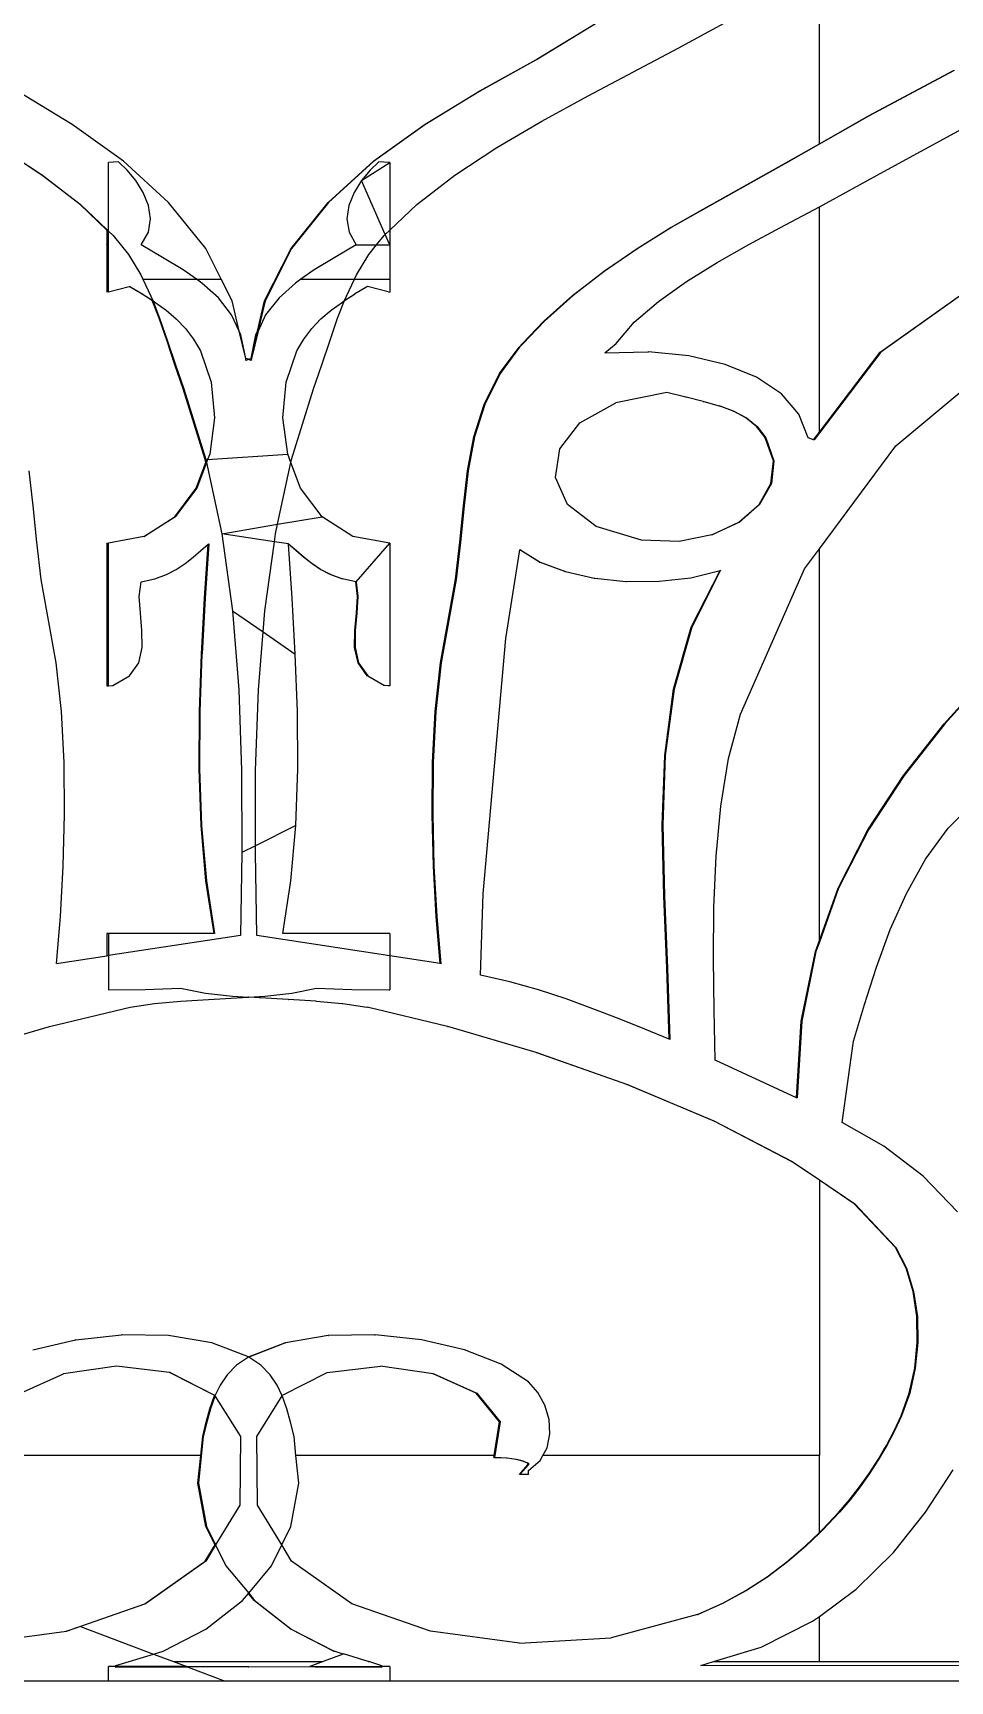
# Model space of a CAD drawing. Header units: inches. Extents: x 1397 to 20304, y -27267 to -746.
# Drawn here: x 13952.55 to 13960.59, y -23973.69 to -23959.23 of the extents above; entities that cross this region are included whole.
import ezdxf

# ---------------------------------------------------------------- set-up
doc = ezdxf.new("R2010")
doc.units = ezdxf.units.IN
doc.header["$LTSCALE"] = 17
doc.header["$MEASUREMENT"] = 0
doc.layers.add('25 BOT BAR', color=12, linetype='Continuous', lineweight=25)

# ---------------------------------------------------------------- blocks, each defined once
blk = doc.blocks.new('A$C99292ed1')
for p, q in [((40.501, 17.778), (41.964, 18.898)), ((41.969, 18.898), (40.506, 17.778)), ((42.983, 16.855), (42.983, 18.762)), ((41.745, 17.903), (42.482, 18.404)), ((40.954, 17.381), (41.745, 17.903)), ((40.005, 17.436), (40.501, 17.778)), ((40.506, 17.778), (40.01, 17.436)), ((40.501, 17.778), (40.506, 17.778)), ((43.414, 17.161), (44.159, 17.66)), ((44.164, 17.66), (43.419, 17.161)), ((36.429, 17.067), (35.946, 17.436)), ((39.522, 17.067), (40.005, 17.436)), ((40.01, 17.436), (39.527, 17.067)), ((40.005, 17.436), (40.01, 17.436)), ((40.549, 17.104), (40.954, 17.381)), ((36.879, 16.663), (36.429, 17.067)), ((39.072, 16.663), (39.522, 17.067)), ((39.527, 17.067), (39.077, 16.663)), ((39.522, 17.067), (39.527, 17.067)), ((40.155, 16.815), (40.549, 17.104)), ((43.419, 17.161), (42.695, 16.647)), ((42.983, 16.855), (43.414, 17.161)), ((43.414, 17.161), (43.419, 17.161)), ((43.547, 16.552), (44.234, 17.021)), ((36.165, 16.51), (35.795, 16.815)), ((35.8, 16.815), (36.17, 16.51)), ((39.785, 16.51), (40.155, 16.815)), ((42.69, 16.647), (42.983, 16.855)), ((36.836, 16.658), (36.749, 16.649)), ((36.749, 15.897), (36.749, 16.649)), ((36.913, 16.565), (36.836, 16.658)), ((37.276, 16.213), (36.879, 16.663)), ((38.674, 16.213), (39.072, 16.663)), ((39.077, 16.663), (38.679, 16.213)), ((38.968, 16.451), (39.216, 16.649)), ((39.12, 16.658), (39.043, 16.565)), ((39.072, 16.663), (39.077, 16.663)), ((39.207, 16.649), (39.12, 16.658)), ((39.216, 16.649), (39.207, 16.649)), ((39.216, 16.649), (39.216, 15.909)), ((41.964, 16.14), (42.69, 16.647)), ((42.695, 16.647), (41.969, 16.14)), ((42.69, 16.647), (42.695, 16.647)), ((36.499, 16.189), (36.165, 16.51)), ((36.17, 16.51), (36.165, 16.51)), ((36.17, 16.51), (36.504, 16.189)), ((36.988, 16.451), (36.913, 16.565)), ((39.043, 16.565), (38.968, 16.451)), ((39.452, 16.189), (39.785, 16.51)), ((42.983, 16.165), (43.547, 16.552)), ((37.053, 16.32), (36.988, 16.451)), ((38.968, 16.451), (38.903, 16.32)), ((39.176, 15.86), (38.968, 16.451)), ((37.098, 16.179), (37.053, 16.32)), ((37.601, 15.706), (37.276, 16.213)), ((38.35, 15.706), (38.674, 16.213)), ((38.679, 16.213), (38.354, 15.706)), ((38.674, 16.213), (38.679, 16.213)), ((38.903, 16.32), (38.857, 16.179)), ((36.504, 16.189), (36.499, 16.189)), ((36.734, 15.909), (36.499, 16.189)), ((36.504, 16.189), (36.734, 15.914)), ((37.116, 16.033), (37.098, 16.179)), ((38.857, 16.179), (38.839, 16.033)), ((39.216, 15.909), (39.452, 16.189)), ((41.679, 15.938), (41.964, 16.14)), ((41.969, 16.14), (41.684, 15.938)), ((41.964, 16.14), (41.969, 16.14)), ((42.636, 15.933), (42.886, 16.098)), ((42.886, 16.098), (42.983, 16.165)), ((42.983, 13.695), (42.983, 16.165)), ((36.734, 15.914), (36.734, 15.909)), ((36.734, 15.914), (36.749, 15.897)), ((36.749, 15.892), (36.734, 15.909)), ((36.734, 15.909), (36.734, 15.746)), ((37.098, 15.887), (37.116, 16.033)), ((38.839, 16.033), (38.858, 15.887)), ((39.176, 15.86), (39.216, 15.909)), ((39.216, 15.909), (39.216, 15.746)), ((41.386, 15.709), (41.679, 15.938)), ((41.684, 15.938), (41.391, 15.709)), ((41.679, 15.938), (41.684, 15.938)), ((42.365, 15.75), (42.636, 15.933)), ((36.734, 15.746), (36.749, 15.787)), ((36.749, 15.897), (36.789, 15.85)), ((36.749, 15.892), (36.749, 15.897)), ((36.749, 15.787), (36.749, 15.892)), ((36.749, 15.746), (36.749, 15.787)), ((36.789, 15.85), (36.923, 15.64)), ((37.034, 15.746), (37.098, 15.887)), ((38.858, 15.887), (38.921, 15.746)), ((39.1, 15.746), (39.167, 15.85)), ((39.167, 15.85), (39.176, 15.86)), ((39.216, 15.746), (39.176, 15.86)), ((36.734, 15.746), (36.734, 15.371)), ((36.749, 15.746), (36.734, 15.746)), ((36.749, 15.371), (36.749, 15.746)), ((36.923, 15.64), (37.031, 15.418)), ((37.223, 15.61), (37.034, 15.746)), ((37.737, 15.371), (37.601, 15.706)), ((38.117, 15.132), (38.35, 15.706)), ((38.354, 15.706), (38.122, 15.132)), ((38.35, 15.706), (38.354, 15.706)), ((38.921, 15.746), (38.733, 15.61)), ((38.921, 15.746), (39.1, 15.746)), ((38.924, 15.418), (39.033, 15.64)), ((39.033, 15.64), (39.1, 15.746)), ((39.1, 15.746), (39.216, 15.746)), ((39.216, 15.746), (39.216, 15.371)), ((41.095, 15.458), (41.386, 15.709)), ((41.391, 15.709), (41.1, 15.458)), ((41.386, 15.709), (41.391, 15.709)), ((42.088, 15.553), (42.365, 15.75)), ((37.403, 15.473), (37.223, 15.61)), ((37.519, 15.371), (37.403, 15.473)), ((38.553, 15.473), (38.436, 15.371)), ((38.733, 15.61), (38.553, 15.473)), ((41.819, 15.344), (42.088, 15.553)), ((36.749, 15.371), (36.734, 15.371)), ((36.734, 15.371), (36.734, 15.228)), ((36.749, 15.232), (36.749, 15.371)), ((37.031, 15.418), (37.05, 15.371)), ((37.05, 15.371), (37.121, 15.185)), ((37.05, 15.371), (37.519, 15.371)), ((37.519, 15.371), (37.737, 15.371)), ((37.568, 15.328), (37.519, 15.371)), ((37.712, 15.166), (37.568, 15.328)), ((37.834, 15.132), (37.737, 15.371)), ((38.388, 15.328), (38.244, 15.166)), ((38.436, 15.371), (38.388, 15.328)), ((38.436, 15.371), (38.906, 15.371)), ((38.835, 15.185), (38.906, 15.371)), ((38.906, 15.371), (38.924, 15.418)), ((38.906, 15.371), (39.216, 15.371)), ((39.216, 15.371), (39.216, 15.228)), ((40.818, 15.191), (41.004, 15.371)), ((41.009, 15.371), (40.823, 15.191)), ((41.004, 15.371), (41.095, 15.458)), ((41.009, 15.371), (41.004, 15.371)), ((41.1, 15.458), (41.009, 15.371)), ((41.095, 15.458), (41.1, 15.458)), ((41.571, 15.126), (41.819, 15.344)), ((43.517, 14.571), (44.443, 15.394)), ((44.448, 15.394), (43.522, 14.571)), ((36.749, 15.232), (36.734, 15.228)), ((36.749, 15.231), (36.734, 15.228)), ((36.749, 15.231), (36.931, 15.289)), ((36.749, 15.231), (36.749, 15.232)), ((36.931, 15.289), (36.935, 15.29)), ((37.045, 15.206), (36.931, 15.289)), ((36.935, 15.29), (37.049, 15.206)), ((37.045, 15.206), (37.049, 15.206)), ((37.132, 15.136), (37.045, 15.206)), ((37.049, 15.206), (37.13, 15.141)), ((37.121, 15.185), (37.136, 15.136)), ((38.819, 15.136), (38.906, 15.206)), ((38.819, 15.136), (38.835, 15.185)), ((39.021, 15.29), (38.906, 15.206)), ((39.202, 15.231), (39.021, 15.29)), ((39.202, 15.231), (39.216, 15.228)), ((40.566, 14.911), (40.818, 15.191)), ((40.823, 15.191), (40.571, 14.911)), ((40.818, 15.191), (40.823, 15.191)), ((37.132, 15.136), (37.13, 15.141)), ((37.13, 15.141), (37.136, 15.136)), ((37.193, 14.943), (37.132, 15.136)), ((37.136, 15.136), (37.197, 14.943)), ((37.136, 15.136), (37.156, 15.12)), ((37.156, 15.12), (37.254, 15.031)), ((37.828, 14.98), (37.712, 15.166)), ((37.895, 14.802), (37.834, 15.132)), ((38.056, 14.802), (38.117, 15.132)), ((38.122, 15.132), (38.065, 14.827)), ((38.117, 15.132), (38.122, 15.132)), ((38.244, 15.166), (38.127, 14.98)), ((38.701, 15.031), (38.8, 15.12)), ((38.758, 14.943), (38.819, 15.136)), ((38.8, 15.12), (38.819, 15.136)), ((41.36, 14.899), (41.571, 15.126)), ((37.262, 14.691), (37.193, 14.943)), ((37.197, 14.943), (37.193, 14.943)), ((37.197, 14.943), (37.267, 14.691)), ((37.254, 15.031), (37.343, 14.935)), ((37.343, 14.935), (37.423, 14.83)), ((37.895, 14.802), (37.828, 14.98)), ((38.127, 14.98), (38.061, 14.802)), ((38.532, 14.83), (38.612, 14.935)), ((38.612, 14.935), (38.701, 15.031)), ((38.689, 14.691), (38.758, 14.943)), ((40.379, 14.664), (40.566, 14.911)), ((40.571, 14.911), (40.382, 14.662)), ((40.566, 14.911), (40.571, 14.911)), ((41.2, 14.667), (41.36, 14.899)), ((37.423, 14.83), (37.494, 14.714)), ((37.91, 14.761), (37.895, 14.802)), ((37.952, 14.502), (37.895, 14.802)), ((37.952, 14.502), (37.91, 14.761)), ((37.999, 14.502), (38.041, 14.761)), ((38.061, 14.802), (38.004, 14.502)), ((38.045, 14.761), (38.027, 14.647)), ((38.041, 14.761), (38.056, 14.802)), ((38.045, 14.761), (38.041, 14.761)), ((38.061, 14.802), (38.045, 14.761)), ((38.056, 14.802), (38.065, 14.827)), ((38.065, 14.827), (38.061, 14.802)), ((38.461, 14.714), (38.532, 14.83)), ((37.33, 14.433), (37.262, 14.691)), ((37.267, 14.691), (37.262, 14.691)), ((37.267, 14.691), (37.335, 14.433)), ((37.494, 14.714), (37.555, 14.584)), ((37.999, 14.502), (38.027, 14.647)), ((38.027, 14.647), (38.004, 14.502)), ((38.401, 14.584), (38.461, 14.714)), ((38.62, 14.433), (38.689, 14.691)), ((40.178, 14.336), (40.349, 14.625)), ((40.354, 14.625), (40.183, 14.336)), ((40.349, 14.625), (40.379, 14.664)), ((40.349, 14.625), (40.354, 14.625)), ((40.382, 14.662), (40.354, 14.625)), ((40.382, 14.662), (40.379, 14.664)), ((41.101, 14.564), (41.2, 14.667)), ((43.653, 13.543), (44.713, 14.649)), ((37.555, 14.584), (37.648, 14.242)), ((37.975, 14.492), (37.952, 14.502)), ((37.954, 14.481), (37.952, 14.502)), ((37.978, 14.491), (37.954, 14.481)), ((37.975, 14.492), (37.999, 14.502)), ((37.978, 14.491), (37.975, 14.492)), ((38, 14.5), (37.978, 14.491)), ((38.001, 14.481), (37.978, 14.491)), ((38, 14.5), (37.999, 14.502)), ((38.004, 14.502), (37.999, 14.502)), ((38.004, 14.502), (38, 14.5)), ((38.004, 14.502), (38.001, 14.481)), ((38.307, 14.242), (38.401, 14.584)), ((41.101, 14.564), (41.479, 14.573)), ((41.479, 14.573), (41.484, 14.573)), ((41.839, 14.529), (41.484, 14.573)), ((42.158, 14.436), (41.839, 14.529)), ((42.983, 13.695), (43.517, 14.571)), ((43.522, 14.571), (42.983, 13.687)), ((43.517, 14.571), (43.522, 14.571)), ((37.404, 14.17), (37.33, 14.433)), ((37.335, 14.433), (37.33, 14.433)), ((37.335, 14.433), (37.409, 14.17)), ((38.547, 14.17), (38.62, 14.433)), ((40.043, 13.998), (40.178, 14.336)), ((40.183, 14.336), (40.048, 13.998)), ((40.178, 14.336), (40.183, 14.336)), ((42.431, 14.296), (42.158, 14.436)), ((37.597, 13.392), (37.404, 14.17)), ((37.409, 14.17), (37.404, 14.17)), ((37.409, 14.17), (37.602, 13.392)), ((37.648, 14.242), (37.677, 13.852)), ((38.279, 13.852), (38.307, 14.242)), ((38.353, 13.392), (38.547, 14.17)), ((42.65, 14.113), (42.431, 14.296)), ((41.646, 14.128), (41.197, 14.015)), ((41.811, 14.077), (41.646, 14.128)), ((41.811, 14.077), (41.815, 14.077)), ((41.965, 14.03), (41.815, 14.077)), ((41.965, 14.03), (41.97, 14.03)), ((41.97, 14.03), (42.105, 13.981)), ((42.804, 13.89), (42.65, 14.113)), ((39.954, 13.642), (40.043, 13.998)), ((40.048, 13.998), (39.959, 13.642)), ((40.043, 13.998), (40.048, 13.998)), ((40.883, 13.795), (41.197, 14.015)), ((42.23, 13.924), (42.105, 13.981)), ((42.105, 13.981), (42.11, 13.981)), ((42.11, 13.981), (42.234, 13.924)), ((42.23, 13.924), (42.234, 13.924)), ((42.339, 13.85), (42.23, 13.924)), ((42.234, 13.924), (42.344, 13.85)), ((42.886, 13.631), (42.804, 13.89)), ((37.677, 13.852), (37.636, 13.453)), ((38.32, 13.453), (38.279, 13.852)), ((40.706, 13.51), (40.883, 13.795)), ((42.339, 13.85), (42.344, 13.85)), ((42.432, 13.755), (42.339, 13.85)), ((42.344, 13.85), (42.437, 13.755)), ((42.432, 13.755), (42.437, 13.755)), ((42.498, 13.65), (42.432, 13.755)), ((42.437, 13.755), (42.504, 13.646)), ((39.898, 13.27), (39.954, 13.642)), ((39.959, 13.642), (39.903, 13.27)), ((39.954, 13.642), (39.959, 13.642)), ((42.504, 13.646), (42.498, 13.65)), ((42.509, 13.631), (42.498, 13.65)), ((42.504, 13.646), (42.514, 13.631)), ((42.509, 13.631), (42.514, 13.631)), ((42.58, 13.38), (42.509, 13.631)), ((42.514, 13.631), (42.585, 13.38)), ((42.932, 13.611), (42.886, 13.631)), ((42.932, 13.611), (42.983, 13.695)), ((42.936, 13.61), (42.932, 13.611)), ((42.983, 13.687), (42.936, 13.61)), ((42.983, 13.687), (42.983, 13.695)), ((37.618, 13.394), (38.32, 13.453)), ((37.636, 13.453), (37.618, 13.394)), ((38.348, 13.359), (38.32, 13.453)), ((40.669, 13.198), (40.706, 13.51)), ((42.983, 12.413), (43.653, 13.543)), ((37.518, 13.079), (37.603, 13.359)), ((37.608, 13.359), (37.523, 13.079)), ((37.603, 13.359), (37.597, 13.392)), ((37.602, 13.392), (37.597, 13.392)), ((37.602, 13.392), (37.618, 13.394)), ((37.602, 13.392), (37.606, 13.369)), ((37.603, 13.359), (37.606, 13.369)), ((37.606, 13.369), (37.608, 13.359)), ((37.618, 13.394), (37.608, 13.359)), ((37.608, 13.359), (37.742, 12.579)), ((38.232, 12.683), (38.348, 13.359)), ((38.348, 13.359), (38.353, 13.392)), ((38.433, 13.079), (38.348, 13.359)), ((42.558, 13.132), (42.58, 13.38)), ((42.585, 13.38), (42.563, 13.132)), ((42.58, 13.38), (42.585, 13.38)), ((36.089, 12.884), (36.052, 13.27)), ((39.862, 12.884), (39.898, 13.27)), ((39.903, 13.27), (39.867, 12.884)), ((39.898, 13.27), (39.903, 13.27)), ((40.774, 12.901), (40.669, 13.198)), ((37.329, 12.766), (37.518, 13.079)), ((37.523, 13.079), (37.333, 12.766)), ((37.518, 13.079), (37.523, 13.079)), ((38.622, 12.766), (38.433, 13.079)), ((42.454, 12.902), (42.558, 13.132)), ((42.563, 13.132), (42.459, 12.902)), ((42.558, 13.132), (42.563, 13.132)), ((36.119, 12.486), (36.089, 12.884)), ((39.831, 12.486), (39.862, 12.884)), ((39.867, 12.884), (39.836, 12.486)), ((39.862, 12.884), (39.867, 12.884)), ((41.025, 12.658), (40.774, 12.901)), ((42.278, 12.708), (42.454, 12.902)), ((42.459, 12.902), (42.282, 12.708)), ((42.454, 12.902), (42.459, 12.902)), ((37.059, 12.551), (37.329, 12.766)), ((37.332, 12.765), (37.064, 12.551)), ((37.332, 12.765), (37.329, 12.766)), ((37.332, 12.765), (37.333, 12.766)), ((38.232, 12.683), (38.622, 12.766)), ((38.891, 12.551), (38.622, 12.766)), ((37.742, 12.579), (38.232, 12.683)), ((37.742, 12.579), (37.836, 11.736)), ((38.204, 12.492), (37.742, 12.579)), ((38.204, 12.492), (38.214, 12.579)), ((38.214, 12.579), (38.232, 12.683)), ((41.423, 12.511), (41.025, 12.658)), ((42.039, 12.567), (42.278, 12.708)), ((42.282, 12.708), (42.044, 12.567)), ((42.278, 12.708), (42.282, 12.708)), ((36.158, 12.077), (36.119, 12.486)), ((36.734, 12.476), (36.749, 12.478)), ((36.734, 12.476), (36.734, 10.912)), ((36.749, 12.454), (36.734, 12.476)), ((37.059, 12.551), (36.749, 12.478)), ((36.749, 12.454), (36.749, 12.478)), ((36.749, 10.912), (36.749, 12.454)), ((37.059, 12.551), (37.064, 12.551)), ((37.559, 12.396), (37.624, 12.464)), ((37.591, 11.875), (37.624, 12.464)), ((37.629, 12.469), (37.596, 11.875)), ((37.624, 12.464), (37.629, 12.469)), ((38.12, 11.736), (38.204, 12.492)), ((38.326, 12.469), (38.204, 12.492)), ((38.326, 12.469), (38.397, 12.396)), ((38.327, 12.464), (38.326, 12.469)), ((38.392, 12.396), (38.327, 12.464)), ((38.359, 11.875), (38.327, 12.464)), ((39.216, 12.476), (38.891, 12.551)), ((38.921, 12.054), (39.216, 12.476)), ((39.216, 12.476), (39.216, 10.912)), ((39.792, 12.077), (39.831, 12.486)), ((39.836, 12.486), (39.797, 12.077)), ((39.831, 12.486), (39.836, 12.486)), ((41.754, 12.496), (41.423, 12.511)), ((42.039, 12.567), (41.754, 12.496)), ((42.039, 12.567), (42.044, 12.567)), ((37.42, 12.253), (37.49, 12.323)), ((37.49, 12.323), (37.559, 12.396)), ((38.46, 12.323), (38.392, 12.396)), ((38.392, 12.396), (38.397, 12.396)), ((38.397, 12.396), (38.465, 12.323)), ((38.531, 12.253), (38.46, 12.323)), ((38.465, 12.323), (38.46, 12.323)), ((38.465, 12.323), (38.535, 12.253)), ((40.233, 11.432), (40.356, 12.404)), ((40.356, 12.404), (40.357, 12.407)), ((40.528, 12.269), (40.356, 12.404)), ((40.357, 12.407), (40.533, 12.269)), ((42.853, 12.194), (42.983, 12.413)), ((42.983, 8.118), (42.983, 12.413)), ((37.256, 12.131), (37.343, 12.188)), ((37.343, 12.188), (37.42, 12.253)), ((38.607, 12.188), (38.531, 12.253)), ((38.535, 12.253), (38.531, 12.253)), ((38.535, 12.253), (38.612, 12.188)), ((38.694, 12.131), (38.607, 12.188)), ((38.612, 12.188), (38.607, 12.188)), ((38.612, 12.188), (38.699, 12.131)), ((40.528, 12.269), (40.533, 12.269)), ((40.752, 12.164), (40.528, 12.269)), ((40.533, 12.269), (40.756, 12.164)), ((40.752, 12.164), (40.756, 12.164)), ((40.756, 12.164), (41.009, 12.092)), ((41.857, 12.098), (42.112, 12.177)), ((41.859, 11.556), (42.112, 12.177)), ((42.117, 12.179), (41.864, 11.556)), ((42.112, 12.177), (42.117, 12.179)), ((42.291, 10.603), (42.853, 12.194)), ((36.29, 11.164), (36.158, 12.077)), ((37.019, 11.89), (37.034, 12.054)), ((37.034, 12.054), (37.155, 12.086)), ((37.155, 12.086), (37.256, 12.131)), ((38.796, 12.086), (38.694, 12.131)), ((38.699, 12.131), (38.694, 12.131)), ((38.699, 12.131), (38.801, 12.086)), ((38.801, 12.086), (38.796, 12.086)), ((38.917, 12.054), (38.801, 12.086)), ((38.931, 11.89), (38.917, 12.054)), ((38.921, 12.054), (38.917, 12.054)), ((38.921, 12.054), (38.936, 11.89)), ((39.661, 11.164), (39.792, 12.077)), ((39.797, 12.077), (39.666, 11.164)), ((39.792, 12.077), (39.797, 12.077)), ((41.009, 12.092), (41.014, 12.092)), ((41.014, 12.092), (41.287, 12.056)), ((41.287, 12.056), (41.292, 12.056)), ((41.292, 12.056), (41.577, 12.058)), ((41.577, 12.058), (41.857, 12.098)), ((37.028, 11.708), (37.019, 11.89)), ((37.564, 11.259), (37.591, 11.875)), ((37.596, 11.875), (37.569, 11.263)), ((37.591, 11.875), (37.596, 11.875)), ((38.387, 11.259), (38.359, 11.875)), ((38.923, 11.708), (38.931, 11.89)), ((38.936, 11.89), (38.927, 11.708)), ((38.936, 11.89), (38.931, 11.89)), ((37.836, 11.736), (37.891, 10.868)), ((37.836, 11.736), (38.105, 11.503)), ((38.105, 11.503), (38.12, 11.736)), ((37.042, 11.519), (37.028, 11.708)), ((38.908, 11.519), (38.923, 11.708)), ((38.927, 11.708), (38.913, 11.519)), ((38.927, 11.708), (38.923, 11.708)), ((37.044, 11.334), (37.042, 11.519)), ((38.064, 10.868), (38.105, 11.503)), ((38.105, 11.503), (38.387, 11.259)), ((38.907, 11.334), (38.908, 11.519)), ((38.913, 11.519), (38.908, 11.519)), ((38.913, 11.519), (38.912, 11.334)), ((40.034, 8.633), (40.233, 11.432)), ((41.704, 10.874), (41.859, 11.556)), ((41.864, 11.556), (41.709, 10.874)), ((41.859, 11.556), (41.864, 11.556)), ((37.014, 11.165), (37.044, 11.334)), ((38.937, 11.165), (38.907, 11.334)), ((38.912, 11.334), (38.907, 11.334)), ((38.912, 11.334), (38.942, 11.165)), ((36.336, 10.63), (36.29, 11.164)), ((36.934, 11.021), (37.014, 11.165)), ((37.546, 10.631), (37.564, 11.259)), ((37.568, 11.259), (37.55, 10.631)), ((37.569, 11.263), (37.564, 11.259)), ((37.564, 11.259), (37.568, 11.259)), ((37.569, 11.263), (37.568, 11.259)), ((38.405, 10.631), (38.387, 11.259)), ((39.017, 11.021), (38.937, 11.165)), ((38.942, 11.165), (38.937, 11.165)), ((38.942, 11.165), (39.022, 11.021)), ((39.615, 10.63), (39.661, 11.164)), ((39.666, 11.164), (39.62, 10.63)), ((39.661, 11.164), (39.666, 11.164)), ((36.786, 10.914), (36.934, 11.021)), ((39.165, 10.914), (39.017, 11.021)), ((39.022, 11.021), (39.017, 11.021)), ((39.022, 11.021), (39.169, 10.914)), ((44.079, 10.494), (44.468, 11.038)), ((44.473, 11.038), (44.084, 10.494)), ((36.734, 10.912), (36.749, 10.912)), ((36.749, 10.912), (36.786, 10.914)), ((37.891, 10.868), (37.916, 9.982)), ((38.039, 9.982), (38.064, 10.868)), ((39.169, 10.914), (39.165, 10.914)), ((39.202, 10.912), (39.169, 10.914)), ((39.216, 10.912), (39.202, 10.912)), ((41.627, 10.147), (41.704, 10.874)), ((41.709, 10.874), (41.631, 10.147)), ((41.704, 10.874), (41.709, 10.874)), ((36.359, 10.071), (36.336, 10.63)), ((37.543, 10.002), (37.546, 10.631)), ((37.546, 10.631), (37.55, 10.631)), ((37.55, 10.631), (37.548, 10.002)), ((38.408, 10.002), (38.405, 10.631)), ((39.591, 10.071), (39.615, 10.63)), ((39.62, 10.63), (39.596, 10.071)), ((39.615, 10.63), (39.62, 10.63)), ((42.187, 10.114), (42.291, 10.603)), ((43.722, 9.93), (44.079, 10.494)), ((44.084, 10.494), (43.727, 9.93)), ((44.079, 10.494), (44.084, 10.494)), ((41.605, 9.387), (41.627, 10.147)), ((41.631, 10.147), (41.61, 9.387)), ((41.627, 10.147), (41.631, 10.147)), ((36.364, 9.5), (36.359, 10.071)), ((37.543, 10.002), (37.548, 10.002)), ((37.56, 9.38), (37.543, 10.002)), ((37.548, 10.002), (37.565, 9.38)), ((37.916, 9.982), (37.918, 9.083)), ((38.037, 9.158), (38.039, 9.982)), ((38.391, 9.38), (38.408, 10.002)), ((39.587, 9.5), (39.591, 10.071)), ((39.591, 10.071), (39.596, 10.071)), ((39.596, 10.071), (39.592, 9.5)), ((42.118, 9.592), (42.187, 10.114)), ((43.408, 9.333), (43.722, 9.93)), ((43.727, 9.93), (43.413, 9.333)), ((43.722, 9.93), (43.727, 9.93)), ((42.077, 9.046), (42.118, 9.592)), ((44.112, 9.352), (44.346, 9.645)), ((36.352, 8.933), (36.364, 9.5)), ((39.587, 9.5), (39.592, 9.5)), ((39.599, 8.933), (39.587, 9.5)), ((39.592, 9.5), (39.603, 8.933)), ((37.56, 9.38), (37.565, 9.38)), ((37.602, 8.775), (37.56, 9.38)), ((37.56, 9.38), (37.565, 9.377)), ((37.565, 9.38), (37.565, 9.377)), ((37.565, 9.377), (37.607, 8.775)), ((38.391, 9.38), (38.037, 9.158)), ((38.349, 8.775), (38.391, 9.38)), ((41.605, 9.387), (41.61, 9.387)), ((41.619, 8.606), (41.605, 9.387)), ((41.61, 9.387), (41.624, 8.606)), ((43.147, 8.693), (43.408, 9.333)), ((43.413, 9.333), (43.152, 8.693)), ((43.408, 9.333), (43.413, 9.333)), ((43.913, 9.011), (44.112, 9.352)), ((38.037, 9.158), (37.918, 9.083)), ((38.037, 9.083), (38.037, 9.158)), ((37.918, 9.083), (37.905, 8.176)), ((38.051, 8.176), (38.037, 9.083)), ((42.058, 8.484), (42.077, 9.046)), ((43.746, 8.636), (43.913, 9.011)), ((36.327, 8.384), (36.352, 8.933)), ((39.599, 8.933), (39.603, 8.933)), ((39.623, 8.384), (39.599, 8.933)), ((39.603, 8.933), (39.628, 8.384)), ((37.602, 8.775), (37.607, 8.775)), ((37.674, 8.197), (37.602, 8.775)), ((37.607, 8.775), (37.679, 8.197)), ((38.277, 8.197), (38.349, 8.775)), ((43.152, 8.693), (42.983, 8.101)), ((42.983, 8.118), (43.147, 8.693)), ((43.147, 8.693), (43.152, 8.693)), ((40.01, 7.741), (40.034, 8.633)), ((41.619, 8.606), (41.624, 8.606)), ((41.646, 7.818), (41.619, 8.606)), ((41.624, 8.606), (41.651, 7.818)), ((43.604, 8.239), (43.746, 8.636)), ((42.054, 7.918), (42.058, 8.484)), ((36.293, 7.866), (36.327, 8.384)), ((39.623, 8.384), (39.628, 8.384)), ((39.658, 7.866), (39.623, 8.384)), ((39.628, 8.384), (39.663, 7.865)), ((36.749, 8.197), (36.734, 8.197)), ((36.734, 8.197), (36.734, 7.95)), ((36.749, 8.197), (36.749, 7.954)), ((37.674, 8.197), (36.749, 8.197)), ((37.905, 8.176), (36.749, 7.954)), ((37.679, 8.197), (37.674, 8.197)), ((39.217, 7.951), (38.051, 8.176)), ((39.217, 8.197), (38.277, 8.197)), ((39.217, 8.197), (39.217, 7.951)), ((42.949, 7.998), (42.983, 8.118)), ((42.983, 8.101), (42.953, 7.998)), ((42.983, 8.101), (42.983, 8.118)), ((43.484, 7.829), (43.604, 8.239)), ((36.734, 7.95), (36.749, 7.954)), ((36.749, 7.954), (36.748, 7.577)), ((39.217, 7.951), (39.217, 7.577)), ((39.658, 7.866), (39.217, 7.951)), ((42.824, 7.235), (42.949, 7.998)), ((42.953, 7.998), (42.829, 7.235)), ((42.949, 7.998), (42.953, 7.998)), ((36.293, 7.866), (36.734, 7.95)), ((39.663, 7.865), (39.658, 7.866)), ((41.646, 7.818), (41.651, 7.818)), ((41.666, 7.038), (41.646, 7.818)), ((41.651, 7.818), (41.671, 7.036)), ((42.059, 7.356), (42.054, 7.918)), ((43.379, 7.417), (43.484, 7.829)), ((40.269, 7.668), (40.01, 7.741)), ((40.519, 7.58), (40.269, 7.668)), ((36.748, 7.577), (37.071, 7.581)), ((37.071, 7.581), (37.381, 7.596)), ((37.381, 7.596), (37.6, 7.544)), ((37.6, 7.544), (37.835, 7.511)), ((38.12, 7.511), (38.356, 7.544)), ((38.356, 7.544), (38.574, 7.596)), ((38.574, 7.596), (38.884, 7.581)), ((38.884, 7.581), (39.207, 7.577)), ((39.207, 7.577), (39.217, 7.577)), ((40.762, 7.48), (40.519, 7.58)), ((36.23, 7.178), (36.938, 7.388)), ((36.938, 7.388), (37.152, 7.43)), ((37.152, 7.43), (37.384, 7.456)), ((37.384, 7.456), (37.627, 7.474)), ((37.627, 7.474), (37.875, 7.49)), ((37.835, 7.511), (37.975, 7.498)), ((37.875, 7.49), (37.975, 7.498)), ((37.978, 7.498), (37.975, 7.498)), ((37.978, 7.498), (38.12, 7.511)), ((38.075, 7.49), (37.978, 7.498)), ((38.075, 7.49), (38.08, 7.49)), ((38.323, 7.474), (38.08, 7.49)), ((38.323, 7.474), (38.328, 7.474)), ((38.567, 7.456), (38.328, 7.474)), ((38.567, 7.456), (38.572, 7.456)), ((38.572, 7.456), (38.799, 7.43)), ((38.799, 7.43), (38.804, 7.43)), ((38.804, 7.43), (39.013, 7.388)), ((39.013, 7.388), (39.018, 7.388)), ((39.721, 7.178), (39.018, 7.388)), ((40.997, 7.372), (40.762, 7.48)), ((43.283, 7.015), (43.379, 7.417)), ((41.226, 7.26), (40.997, 7.372)), ((41.451, 7.146), (41.226, 7.26)), ((42.068, 6.808), (42.059, 7.356)), ((42.782, 6.395), (42.824, 7.235)), ((42.829, 7.235), (42.787, 6.393)), ((42.824, 7.235), (42.829, 7.235)), ((35.452, 6.891), (36.23, 7.178)), ((39.721, 7.178), (39.726, 7.178)), ((40.498, 6.891), (39.726, 7.178)), ((41.666, 7.038), (41.451, 7.146)), ((41.671, 7.036), (41.666, 7.038)), ((43.184, 6.123), (43.283, 7.015)), ((41.295, 6.54), (40.498, 6.891)), ((40.498, 6.891), (40.503, 6.891)), ((40.503, 6.891), (41.3, 6.54)), ((42.782, 6.395), (42.068, 6.808)), ((42.059, 6.138), (41.295, 6.54)), ((41.295, 6.54), (41.3, 6.54)), ((41.3, 6.54), (42.064, 6.138)), ((42.787, 6.393), (42.782, 6.395)), ((42.74, 5.698), (42.059, 6.138)), ((42.059, 6.138), (42.064, 6.138)), ((42.064, 6.138), (42.745, 5.698)), ((43.547, 5.864), (43.184, 6.123)), ((43.892, 5.536), (43.547, 5.864)), ((42.74, 5.698), (42.745, 5.698)), ((42.983, 5.491), (42.74, 5.698)), ((42.745, 5.698), (42.983, 5.495)), ((42.983, 5.495), (42.983, 5.491)), ((42.983, 5.495), (43.293, 5.232)), ((44.194, 5.146), (43.892, 5.536)), ((42.983, 5.491), (42.983, 2.472)), ((43.288, 5.232), (42.983, 5.491)), ((43.288, 5.232), (43.293, 5.232)), ((43.65, 4.754), (43.288, 5.232)), ((43.293, 5.232), (43.655, 4.754)), ((43.65, 4.754), (43.655, 4.754)), ((43.744, 4.528), (43.65, 4.754)), ((43.655, 4.754), (43.748, 4.528)), ((43.744, 4.528), (43.748, 4.528)), ((43.806, 4.272), (43.744, 4.528)), ((43.748, 4.528), (43.81, 4.272)), ((43.838, 3.997), (43.806, 4.272)), ((43.806, 4.272), (43.81, 4.272)), ((43.81, 4.272), (43.843, 3.997)), ((43.838, 3.997), (43.843, 3.997)), ((43.842, 3.712), (43.838, 3.997)), ((43.843, 3.997), (43.846, 3.712)), ((36.462, 3.742), (36.864, 3.797)), ((36.869, 3.797), (36.864, 3.797)), ((37.276, 3.789), (36.869, 3.797)), ((37.655, 3.71), (37.276, 3.789)), ((38.675, 3.789), (38.3, 3.71)), ((38.675, 3.789), (38.679, 3.789)), ((39.082, 3.797), (38.679, 3.789)), ((39.082, 3.797), (39.086, 3.797)), ((39.493, 3.742), (39.086, 3.797)), ((36.084, 3.632), (36.458, 3.742)), ((36.462, 3.742), (36.458, 3.742)), ((37.975, 3.553), (37.655, 3.71)), ((37.975, 3.553), (38.295, 3.71)), ((38.3, 3.71), (37.979, 3.552)), ((38.295, 3.71), (38.3, 3.71)), ((39.871, 3.632), (39.493, 3.742)), ((40.193, 3.476), (39.871, 3.632)), ((43.819, 3.429), (43.842, 3.712)), ((43.846, 3.712), (43.824, 3.429)), ((43.842, 3.712), (43.846, 3.712)), ((37.976, 3.552), (37.871, 3.462)), ((37.976, 3.552), (37.975, 3.553)), ((37.979, 3.552), (37.976, 3.552)), ((38.085, 3.462), (37.979, 3.552)), ((40.431, 3.282), (40.193, 3.476)), ((35.978, 3.156), (36.355, 3.368)), ((36.82, 3.452), (36.355, 3.368)), ((37.285, 3.382), (36.82, 3.452)), ((37.289, 3.382), (37.285, 3.382)), ((37.674, 3.134), (37.285, 3.382)), ((37.289, 3.382), (37.679, 3.134)), ((37.789, 3.359), (37.727, 3.245)), ((37.871, 3.462), (37.789, 3.359)), ((38.166, 3.359), (38.085, 3.462)), ((38.228, 3.245), (38.166, 3.359)), ((38.276, 3.134), (38.666, 3.382)), ((38.666, 3.382), (39.135, 3.452)), ((39.596, 3.368), (39.135, 3.452)), ((39.973, 3.156), (39.596, 3.368)), ((39.596, 3.368), (39.601, 3.368)), ((39.601, 3.368), (39.978, 3.156)), ((43.771, 3.158), (43.819, 3.429)), ((43.824, 3.429), (43.776, 3.158)), ((43.819, 3.429), (43.824, 3.429)), ((37.727, 3.245), (37.682, 3.127)), ((38.273, 3.127), (38.228, 3.245)), ((40.514, 3.164), (40.431, 3.282)), ((37.637, 2.983), (37.675, 3.119)), ((37.68, 3.119), (37.642, 2.983)), ((37.679, 3.134), (37.674, 3.134)), ((37.678, 3.127), (37.674, 3.134)), ((37.675, 3.119), (37.678, 3.127)), ((37.675, 3.119), (37.68, 3.119)), ((37.678, 3.127), (37.68, 3.132)), ((37.68, 3.121), (37.678, 3.127)), ((37.679, 3.134), (37.68, 3.132)), ((37.68, 3.132), (37.682, 3.127)), ((37.682, 3.127), (37.68, 3.121)), ((37.68, 3.121), (37.68, 3.119)), ((37.682, 3.127), (37.905, 2.681)), ((38.051, 2.681), (38.273, 3.127)), ((38.273, 3.127), (38.276, 3.134)), ((38.276, 3.119), (38.273, 3.127)), ((38.313, 2.983), (38.276, 3.119)), ((39.973, 3.156), (39.978, 3.156)), ((40.179, 2.843), (39.973, 3.156)), ((39.978, 3.156), (40.184, 2.843)), ((40.575, 3.023), (40.514, 3.164)), ((43.7, 2.909), (43.771, 3.158)), ((43.776, 3.158), (43.704, 2.909)), ((43.771, 3.158), (43.776, 3.158)), ((37.606, 2.837), (37.637, 2.983)), ((37.642, 2.983), (37.61, 2.837)), ((37.637, 2.983), (37.642, 2.983)), ((38.345, 2.837), (38.313, 2.983)), ((40.612, 2.868), (40.575, 3.023)), ((43.638, 2.745), (43.7, 2.909)), ((43.704, 2.909), (43.643, 2.745)), ((43.7, 2.909), (43.704, 2.909)), ((37.575, 2.681), (37.606, 2.837)), ((37.61, 2.837), (37.58, 2.681)), ((37.606, 2.837), (37.61, 2.837)), ((38.376, 2.681), (38.345, 2.837)), ((40.131, 2.472), (40.179, 2.843)), ((40.184, 2.843), (40.136, 2.472)), ((40.179, 2.843), (40.184, 2.843)), ((40.62, 2.709), (40.612, 2.868)), ((37.58, 2.681), (37.537, 2.171)), ((37.557, 2.472), (37.575, 2.681)), ((37.575, 2.681), (37.58, 2.681)), ((37.905, 2.681), (37.901, 1.929)), ((38.054, 1.929), (38.051, 2.681)), ((38.393, 2.472), (38.376, 2.681)), ((40.595, 2.557), (40.62, 2.709)), ((43.571, 2.584), (43.638, 2.745)), ((43.643, 2.745), (43.576, 2.584)), ((43.638, 2.745), (43.643, 2.745)), ((37.557, 2.472), (35.819, 2.472)), ((37.532, 2.171), (37.557, 2.472)), ((40.131, 2.472), (38.393, 2.472)), ((38.418, 2.171), (38.393, 2.472)), ((40.129, 2.452), (40.131, 2.472)), ((40.136, 2.472), (40.131, 2.472)), ((40.136, 2.472), (40.134, 2.452)), ((40.534, 2.419), (40.558, 2.472)), ((40.558, 2.472), (40.595, 2.557)), ((42.983, 2.472), (40.558, 2.472)), ((40.59, 2.555), (40.59, 2.554)), ((42.983, 1.627), (42.983, 2.472)), ((43.498, 2.428), (43.543, 2.523)), ((43.549, 2.526), (43.503, 2.428)), ((43.543, 2.523), (43.571, 2.584)), ((43.549, 2.526), (43.543, 2.523)), ((43.576, 2.584), (43.549, 2.526)), ((43.571, 2.584), (43.576, 2.584)), ((40.129, 2.452), (40.134, 2.452)), ((40.134, 2.452), (40.189, 2.451)), ((40.189, 2.451), (40.193, 2.451)), ((40.193, 2.451), (40.239, 2.447)), ((40.239, 2.447), (40.244, 2.447)), ((40.244, 2.447), (40.282, 2.441)), ((40.282, 2.441), (40.287, 2.441)), ((40.287, 2.441), (40.32, 2.432)), ((40.32, 2.432), (40.325, 2.432)), ((40.325, 2.432), (40.355, 2.421)), ((40.352, 2.266), (40.426, 2.37)), ((40.355, 2.421), (40.36, 2.421)), ((40.39, 2.407), (40.355, 2.421)), ((40.431, 2.37), (40.357, 2.266)), ((40.36, 2.421), (40.395, 2.407)), ((40.39, 2.407), (40.395, 2.407)), ((40.426, 2.39), (40.39, 2.407)), ((40.395, 2.407), (40.431, 2.39)), ((40.426, 2.39), (40.431, 2.39)), ((40.426, 2.37), (40.426, 2.39)), ((40.426, 2.37), (40.431, 2.37)), ((40.431, 2.307), (40.534, 2.419)), ((40.431, 2.39), (40.431, 2.37)), ((43.42, 2.275), (43.498, 2.428)), ((43.503, 2.428), (43.424, 2.275)), ((43.498, 2.428), (43.503, 2.428)), ((43.913, 1.852), (44.156, 2.315)), ((37.532, 2.171), (37.537, 2.171)), ((37.603, 1.695), (37.532, 2.171)), ((37.537, 2.171), (37.608, 1.695)), ((38.347, 1.695), (38.418, 2.171)), ((40.357, 2.266), (40.352, 2.266)), ((40.431, 2.266), (40.357, 2.266)), ((40.431, 2.266), (40.431, 2.307)), ((43.336, 2.128), (43.42, 2.275)), ((43.424, 2.275), (43.341, 2.128)), ((43.42, 2.275), (43.424, 2.275)), ((43.247, 1.986), (43.336, 2.128)), ((43.341, 2.128), (43.252, 1.986)), ((43.336, 2.128), (43.341, 2.128)), ((37.901, 1.929), (37.688, 1.492)), ((38.268, 1.492), (38.054, 1.929)), ((43.154, 1.851), (43.247, 1.986)), ((43.252, 1.986), (43.159, 1.851)), ((43.247, 1.986), (43.252, 1.986)), ((43.011, 1.661), (43.154, 1.851)), ((43.159, 1.851), (43.015, 1.661)), ((43.154, 1.851), (43.159, 1.851)), ((43.633, 1.41), (43.913, 1.852)), ((37.603, 1.695), (37.608, 1.695)), ((37.683, 1.492), (37.603, 1.695)), ((37.608, 1.695), (37.686, 1.497)), ((38.268, 1.492), (38.347, 1.695)), ((42.859, 1.479), (42.983, 1.627)), ((42.983, 1.622), (42.864, 1.479)), ((43.015, 1.661), (42.983, 1.622)), ((42.983, 1.627), (43.011, 1.661)), ((42.983, 1.627), (42.983, 1.622)), ((43.011, 1.661), (43.015, 1.661)), ((37.596, 1.314), (37.683, 1.492)), ((37.685, 1.486), (37.601, 1.314)), ((37.683, 1.492), (37.686, 1.497)), ((37.685, 1.486), (37.683, 1.492)), ((37.688, 1.492), (37.685, 1.486)), ((37.686, 1.497), (37.688, 1.492)), ((37.688, 1.492), (37.778, 1.262)), ((38.178, 1.262), (38.268, 1.492)), ((38.354, 1.314), (38.268, 1.492)), ((42.698, 1.306), (42.859, 1.479)), ((42.864, 1.479), (42.703, 1.306)), ((42.859, 1.479), (42.864, 1.479)), ((37.068, 0.848), (37.596, 1.314)), ((37.601, 1.314), (37.072, 0.848)), ((37.601, 1.314), (37.596, 1.314)), ((38.883, 0.848), (38.354, 1.314)), ((42.525, 1.144), (42.698, 1.306)), ((42.703, 1.306), (42.53, 1.144)), ((42.698, 1.306), (42.703, 1.306)), ((43.307, 1.006), (43.633, 1.41)), ((37.778, 1.262), (37.978, 0.962)), ((37.978, 0.962), (38.178, 1.262)), ((42.338, 0.993), (42.525, 1.144)), ((42.53, 1.144), (42.343, 0.993)), ((42.525, 1.144), (42.53, 1.144)), ((37.603, 0.568), (37.925, 0.883)), ((37.925, 0.883), (37.975, 0.959)), ((37.975, 0.959), (37.978, 0.962)), ((38.026, 0.883), (37.975, 0.959)), ((37.978, 0.962), (38.03, 0.883)), ((38.026, 0.883), (38.03, 0.883)), ((38.347, 0.568), (38.026, 0.883)), ((38.03, 0.883), (38.352, 0.568)), ((42.135, 0.855), (42.338, 0.993)), ((42.343, 0.993), (42.14, 0.855)), ((42.338, 0.993), (42.343, 0.993)), ((42.983, 0.708), (43.307, 1.006)), ((36.379, 0.545), (37.068, 0.848)), ((37.072, 0.848), (36.503, 0.597)), ((37.072, 0.848), (37.068, 0.848)), ((39.572, 0.545), (38.883, 0.848)), ((41.914, 0.731), (41.158, 0.473)), ((41.914, 0.731), (42.135, 0.855)), ((41.914, 0.731), (41.919, 0.731)), ((42.14, 0.855), (41.919, 0.731)), ((42.135, 0.855), (42.14, 0.855)), ((36.503, 0.597), (36.383, 0.545)), ((36.503, 0.597), (37.144, 0.296)), ((42.473, 0.371), (42.924, 0.655)), ((42.924, 0.655), (42.983, 0.708)), ((42.983, 0.213), (42.983, 0.708)), ((35.602, 0.415), (36.379, 0.545)), ((36.383, 0.545), (36.379, 0.545)), ((37.228, 0.327), (37.603, 0.568)), ((38.347, 0.568), (38.352, 0.568)), ((38.723, 0.327), (38.347, 0.568)), ((38.352, 0.568), (38.727, 0.327)), ((40.353, 0.415), (39.572, 0.545)), ((40.353, 0.415), (41.154, 0.473)), ((41.154, 0.473), (41.158, 0.473)), ((36.814, 0.171), (37.144, 0.296)), ((37.144, 0.296), (37.228, 0.327)), ((37.144, 0.296), (37.32, 0.213)), ((38.807, 0.296), (38.63, 0.213)), ((38.723, 0.327), (38.727, 0.327)), ((38.807, 0.296), (38.727, 0.327)), ((38.809, 0.297), (38.807, 0.296)), ((39.027, 0.213), (38.809, 0.297)), ((42.054, 0.213), (42.473, 0.371)), ((36.749, 0), (36.749, 0.161)), ((36.814, 0.161), (36.749, 0.161)), ((36.814, 0.161), (36.814, 0.171)), ((36.814, 0.15), (36.814, 0.161)), ((37.437, 0.158), (36.814, 0.161)), ((37.447, 0.153), (36.814, 0.15)), ((37.32, 0.213), (38.63, 0.213)), ((37.32, 0.213), (37.437, 0.158)), ((37.437, 0.158), (37.447, 0.153)), ((37.975, 0.156), (37.437, 0.158)), ((37.975, 0.156), (37.447, 0.153)), ((37.447, 0.153), (37.772, 0)), ((37.975, 0.156), (37.978, 0.156)), ((37.978, 0.156), (38.514, 0.158)), ((39.142, 0.15), (37.978, 0.156)), ((38.63, 0.213), (38.514, 0.158)), ((38.514, 0.158), (39.137, 0.161)), ((39.027, 0.213), (39.032, 0.213)), ((39.137, 0.171), (39.032, 0.213)), ((39.137, 0.171), (39.142, 0.171)), ((39.137, 0.161), (39.137, 0.171)), ((39.137, 0.161), (39.142, 0.161)), ((39.142, 0.171), (39.142, 0.161)), ((39.142, 0.161), (39.142, 0.15)), ((39.216, 0.161), (39.142, 0.161)), ((39.216, 0.161), (39.216, 0)), ((41.944, 0.171), (42.054, 0.213)), ((60.19, 0.15), (41.944, 0.171)), ((42.054, 0.213), (42.983, 0.213)), ((42.983, 0.213), (45.432, 0.213)), ((36.749, 0), (4.93, 0)), ((37.772, 0), (36.749, 0)), ((39.216, 0), (37.772, 0)), ((73.436, 0), (39.216, 0))]:
    blk.add_line(p, q)

msp = doc.modelspace()

# ---------------------------------------------------------------- block references
at = {"layer": '25 BOT BAR', "yscale": 0.8}
msp.add_blockref('A$C99292ed1', (13916.461, -23973.687), dxfattribs=at)

doc.saveas('drawing.dxf')
